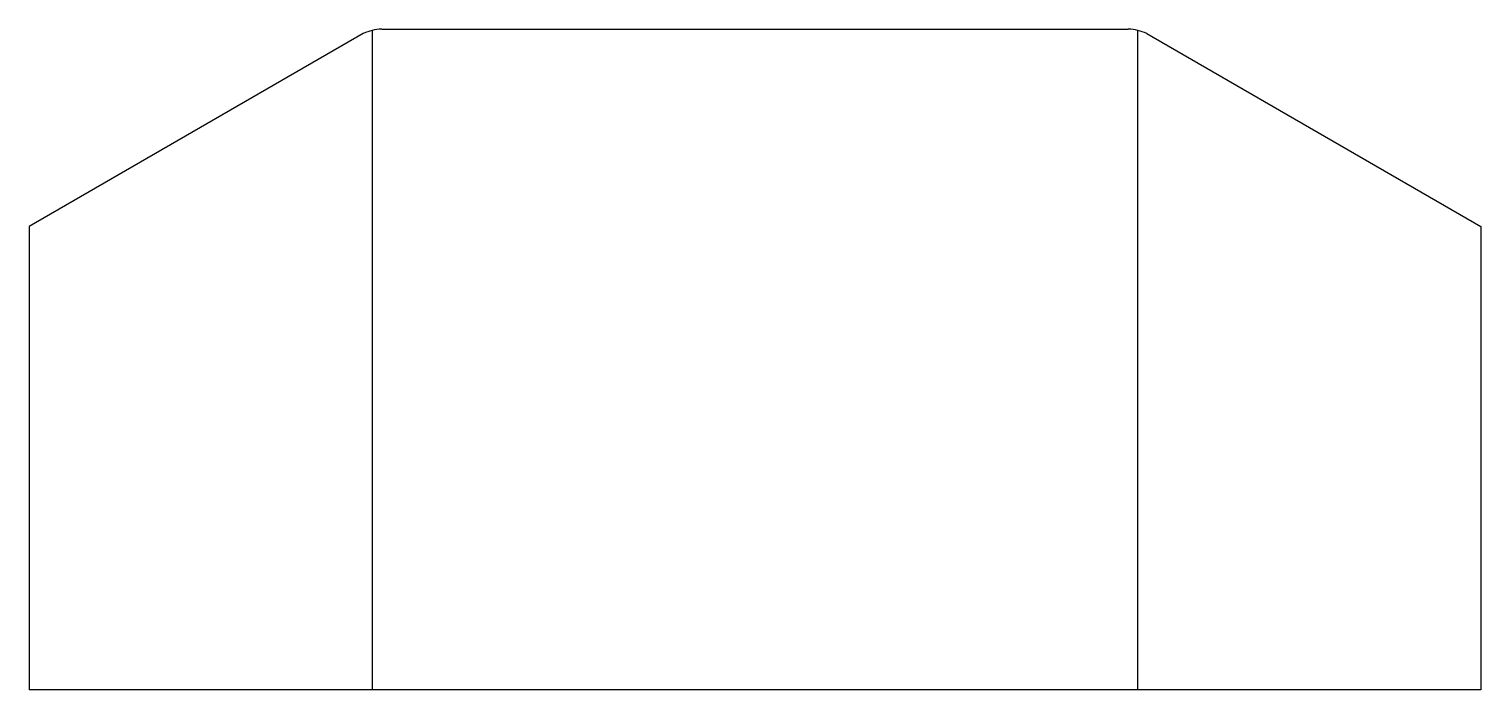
# Model space of a CAD drawing. Header units: millimetres. Extents: x -186 to 186, y -3150 to -2981.
import ezdxf

# ---------------------------------------------------------------- set-up
doc = ezdxf.new("R2010")
doc.units = ezdxf.units.MM

msp = doc.modelspace()

# ---------------------------------------------------------------- linework, layer by layer
for p, q in [((-100.212389, -2981.979257), (-185.712389, -3031.342705)), ((-95.5, -2980.824556), (95.5, -2980.824556)), ((100.212389, -2981.979257), (185.712389, -3031.342705)), ((-185.712389, -3031.342705), (-185.712389, -3149.93045)), ((185.712389, -3031.342705), (185.712389, -3149.93045)), ((185.712389, -3149.93045), (-185.712389, -3149.93045))]:
    msp.add_line(p, q)
at = {"color": 1}
for p, q in [((-97.856194, -3149.93045), (-97.856194, -2981.162778)), ((97.856194, -2981.162772), (97.856194, -3149.93045))]:
    msp.add_line(p, q, dxfattribs=at)
for centre, radius, start, end in [((-94.879171, -2993.551283), 12.741861, 92.79276, 114.743631), ((94.905792, -2993.442642), 12.63207, 65.159776, 87.303832)]:
    msp.add_arc(centre, radius, start, end)

doc.saveas('drawing.dxf')
